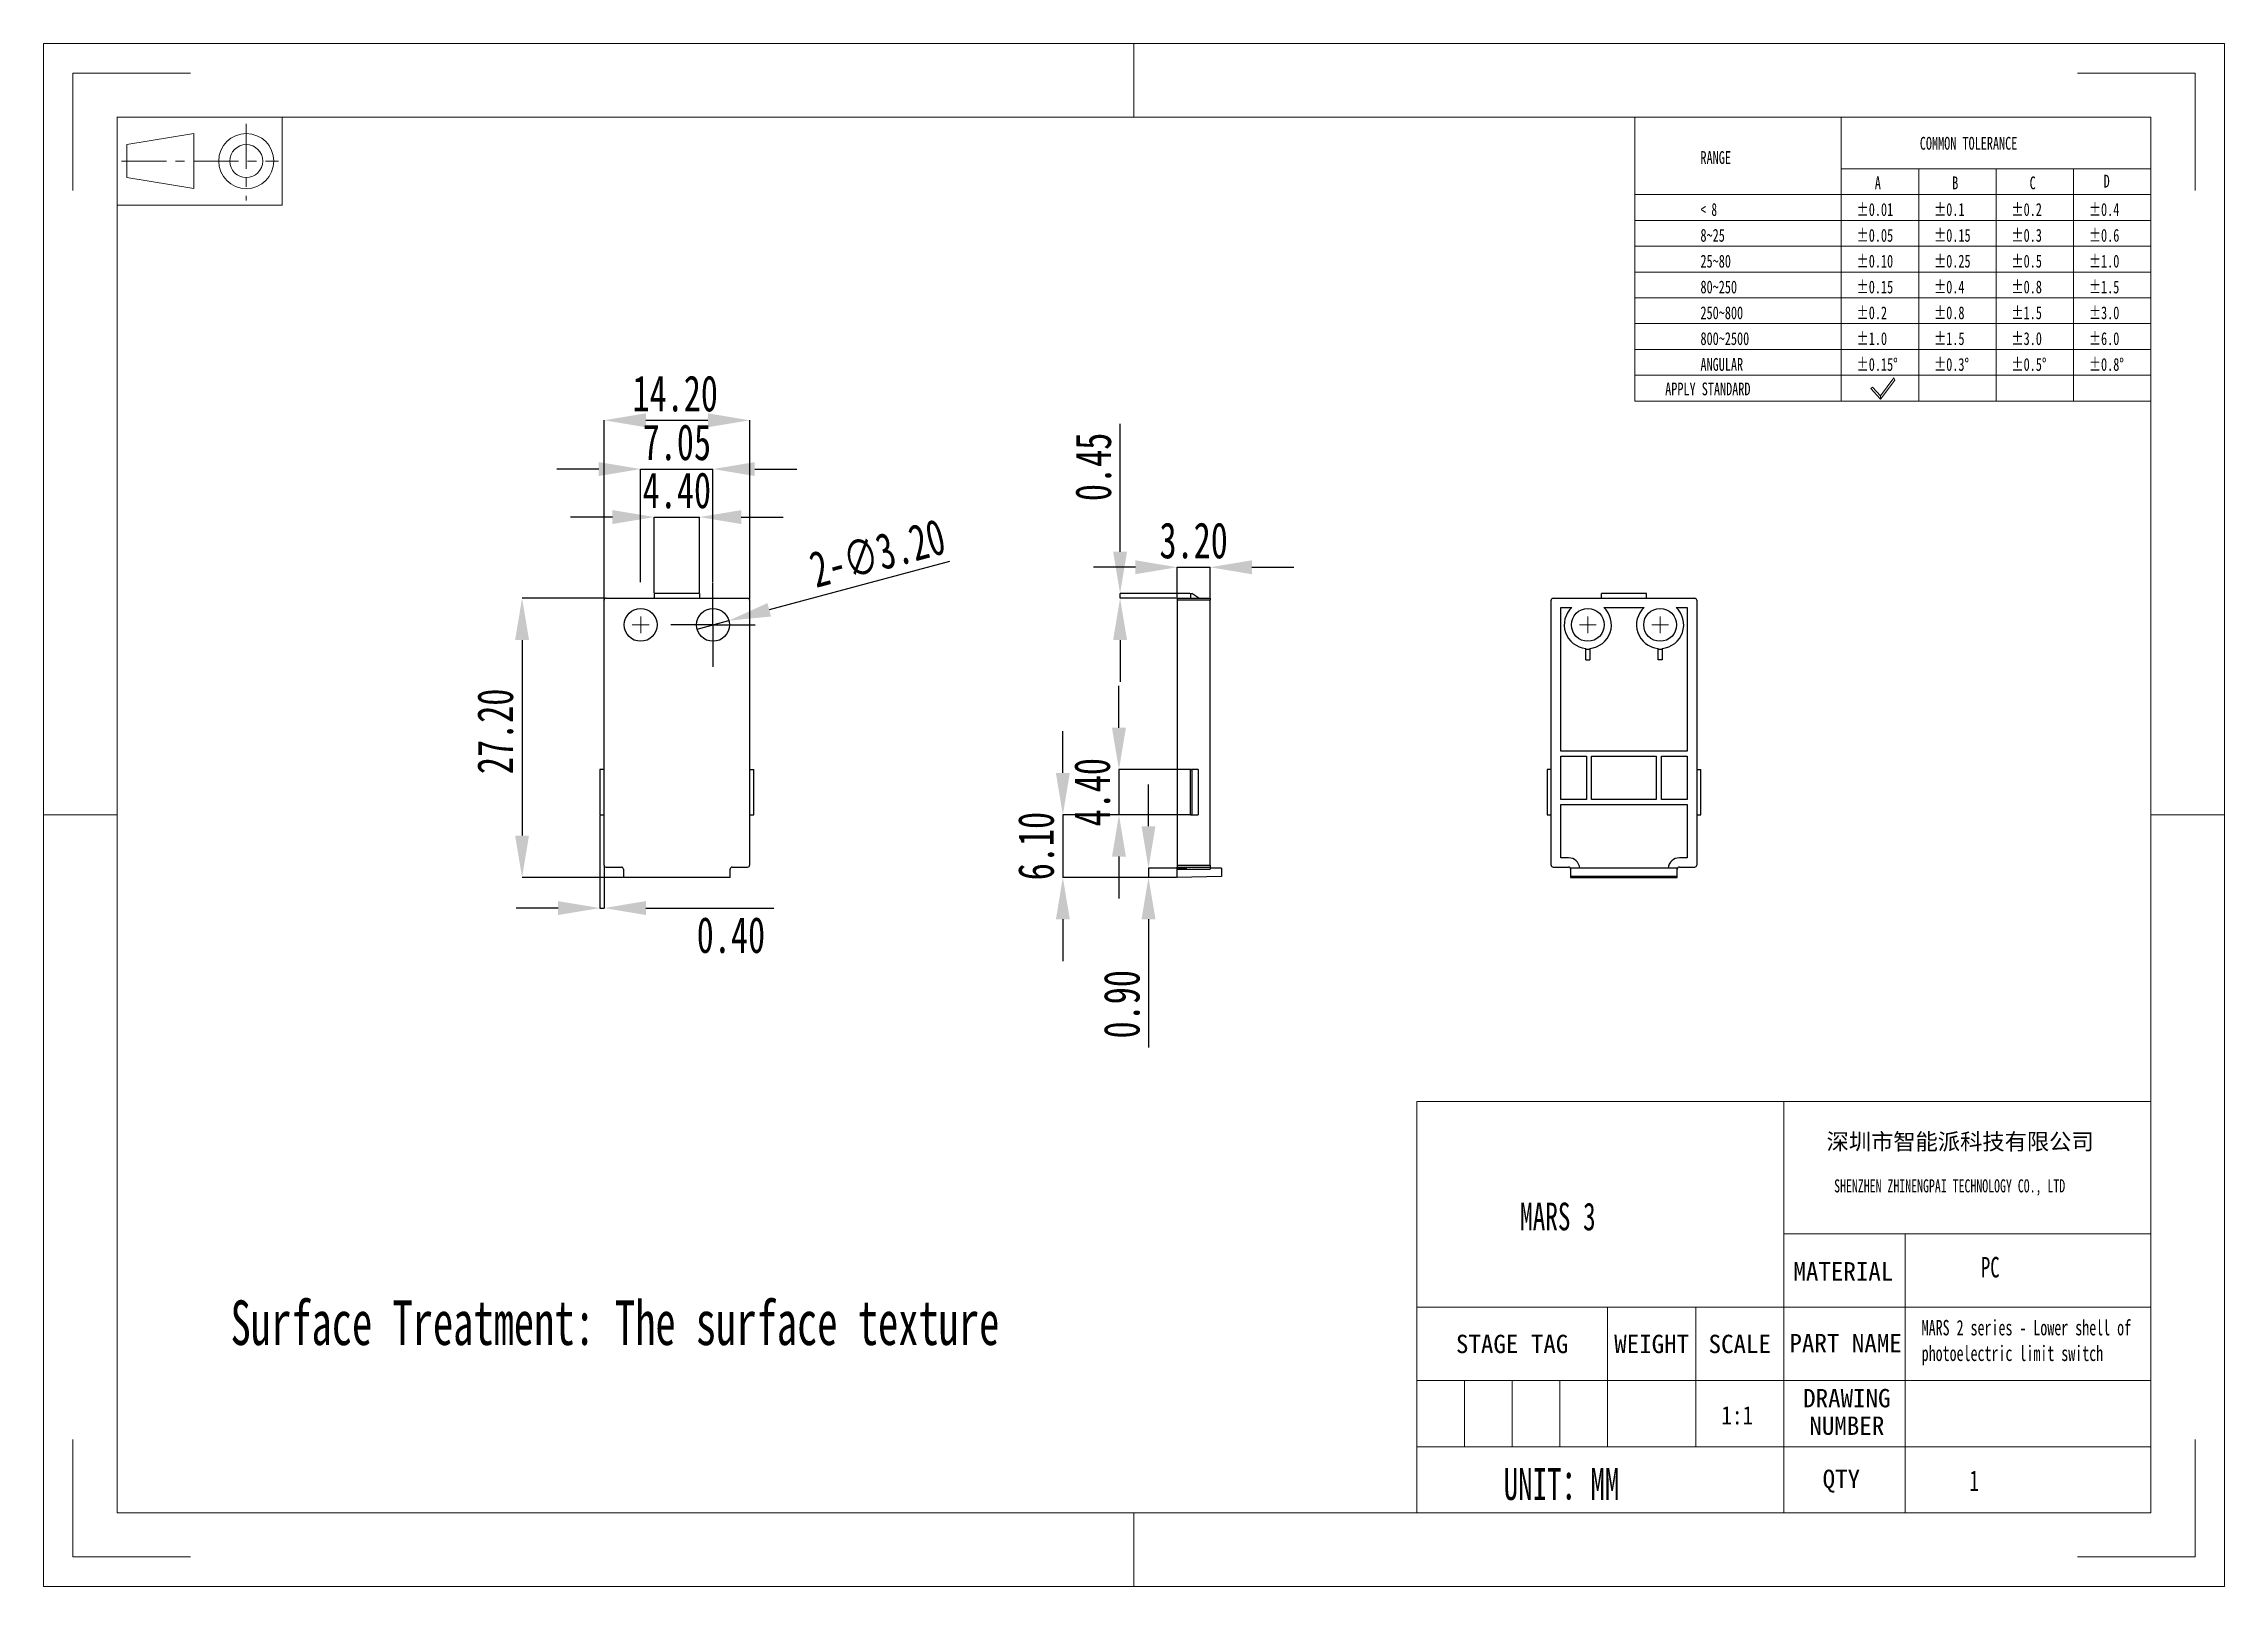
# Model space of a CAD drawing. Header units: millimetres. Extents: x 3734 to 3947, y -242 to -92.
import ezdxf

# ---------------------------------------------------------------- set-up
doc = ezdxf.new("R2010")
doc.units = ezdxf.units.MM
doc.header["$LTSCALE"] = 16.334999
doc.header["$PDSIZE"] = 0.1
doc.linetypes.add('CENTER', pattern=[0.6, 0.375, -0.075, 0.075, -0.075])
doc.linetypes.add('CENTERX2', pattern=[20.32, 12.7, -2.54, 2.54, -2.54])
doc.layers.get('0').update_dxf_attribs({"lineweight": 18})
for name, color, linetype, lineweight in [('DEFAULT_1', 7, 'CENTER', 18), ('图框', 7, 'Continuous', 18), ('尺寸线层', 3, 'Continuous', 18), ('标注层', 3, 'Continuous', 25)]:
    doc.layers.add(name, color=color, linetype=linetype, lineweight=lineweight)
doc.styles.add('SLDTEXTSTYLE4', font='', dxfattribs={"width": 0.7})
doc.styles.add('SLDTEXTSTYLE5', font='', dxfattribs={"width": 0.633333})
doc.styles.get("Standard").update_dxf_attribs({"font": '', "width": 0.667})
doc.styles.add('TEXTSTYLE_2', font='')
doc.styles.add('TEXTSTYLE_3', font='')
doc.styles.get('SLDTEXTSTYLE4').set_extended_font_data('宋体')
doc.styles.get('SLDTEXTSTYLE5').set_extended_font_data('宋体')
doc.styles.get('Standard').set_extended_font_data('仿宋')
doc.styles.get('TEXTSTYLE_2').set_extended_font_data('宋体')
doc.styles.get('TEXTSTYLE_3').set_extended_font_data('宋体')
doc.dimstyles.new('SLDDIMSTYLE0', dxfattribs={"dimtxt": 3.5, "dimasz": 4.08, "dimexe": 0, "dimexo": 0.0625, "dimgap": 0.875, "dimtad": 2, "dimrnd": 1e-09, "dimzin": 4, "dimdsep": 46, "dimtxsty": 'SLDTEXTSTYLE4', "dimsah": 1, "dimcen": 0.09, "dimadec": 0, "dimazin": 1, "dimtfac": 1, "dimtmove": 0, "dimatfit": 0, "dimfxl": 0, "dimfrac": 2, "dimtolj": 1, "dimtzin": 12, "dimarcsym": 0})
doc.dimstyles.new('SLDDIMSTYLE1', dxfattribs={"dimtxt": 3.5, "dimasz": 4.08, "dimexe": 0, "dimexo": 0.0625, "dimgap": 0.875, "dimtad": 2, "dimrnd": 1e-09, "dimzin": 12, "dimdsep": 46, "dimtxsty": 'SLDTEXTSTYLE4', "dimsah": 1, "dimcen": 0.09, "dimadec": 0, "dimazin": 3, "dimtfac": 1, "dimtmove": 0, "dimatfit": 0, "dimfxl": 0, "dimfrac": 2, "dimtolj": 1, "dimtzin": 12, "dimarcsym": 0})
doc.dimstyles.new('SLDDIMSTYLE2', dxfattribs={"dimtxt": 3.5, "dimasz": 4.08, "dimexe": 0, "dimexo": 0.0625, "dimgap": 0.875, "dimtad": 2, "dimrnd": 1e-09, "dimzin": 4, "dimdsep": 46, "dimtxsty": 'SLDTEXTSTYLE4', "dimsah": 1, "dimcen": 0.09, "dimadec": 0, "dimazin": 1, "dimtfac": 1, "dimtofl": 0, "dimtmove": 0, "dimatfit": 3, "dimfxl": 0, "dimfrac": 2, "dimtolj": 1, "dimtzin": 12, "dimarcsym": 0})
doc.dimstyles.new('SLDDIMSTYLE3', dxfattribs={"dimtxt": 3.5, "dimasz": 4.08, "dimexe": 0, "dimexo": 0.0625, "dimgap": 0.875, "dimtad": 2, "dimrnd": 1e-09, "dimzin": 0, "dimdsep": 46, "dimtxsty": 'SLDTEXTSTYLE4', "dimsah": 1, "dimcen": 0.09, "dimadec": 0, "dimazin": 0, "dimtfac": 1, "dimtmove": 0, "dimatfit": 0, "dimfxl": 0, "dimfrac": 2, "dimtolj": 1, "dimtzin": 12, "dimarcsym": 0})
doc.dimstyles.new('SLDDIMSTYLE4', dxfattribs={"dimtxt": 3.5, "dimasz": 4.08, "dimexe": 0, "dimexo": 0.0625, "dimgap": 0.875, "dimtad": 2, "dimrnd": 1e-09, "dimzin": 4, "dimdsep": 46, "dimtxsty": 'SLDTEXTSTYLE4', "dimblk1": 'NONE', "dimsah": 1, "dimcen": 0, "dimadec": 0, "dimazin": 1, "dimtfac": 1, "dimtmove": 0, "dimatfit": 3, "dimldrblk": 'NONE', "dimfxl": 0, "dimfrac": 2, "dimtolj": 1, "dimtzin": 12, "dimarcsym": 0})
doc.dimstyles.new('SLDDIMSTYLE5', dxfattribs={"dimtxt": 3.5, "dimasz": 4.08, "dimexe": 0, "dimexo": 0.0625, "dimgap": 0.875, "dimtad": 2, "dimrnd": 1e-09, "dimdsep": 46, "dimtxsty": 'SLDTEXTSTYLE4', "dimsah": 1, "dimcen": 0.09, "dimadec": 0, "dimazin": 2, "dimtfac": 1, "dimtmove": 0, "dimatfit": 0, "dimfxl": 0, "dimfrac": 2, "dimtolj": 1, "dimtzin": 12, "dimarcsym": 0})

# ---------------------------------------------------------------- blocks, each defined once
blk = doc.blocks.new('96_1')
at = {"color": 7, "linetype": 'Continuous'}
for p, q in [((-11.25, 6), (-11.25, -6)), ((11.25, -6), (11.25, 6)), ((-9.93, 2.25), (-0.82, 3.75)), ((-0.82, 0), (-0.82, 3.75)), ((-9.93, 0), (-9.93, 2.25)), ((-9.93, 0), (-9.93, -2.25)), ((-0.82, 0), (-0.82, -3.75)), ((-9.93, -2.25), (-0.82, -3.75)), ((-11.25, -6), (11.25, -6))]:
    blk.add_line(p, q, dxfattribs=at)
for radius in [3.75, 2.25]:
    blk.add_circle((6.34, 0), radius, dxfattribs=at)
at = {"layer": 'DEFAULT_1', "color": 1, "linetype": 'CENTER'}
for p, q in [((6.34, 5.05), (6.34, -5.36)), ((-10.64, 0), (10.74, 0))]:
    blk.add_line(p, q, dxfattribs=at)
blk = doc.blocks.new('*D63')
at = {"layer": 'Defpoints', "color": 0}
for p in [(3798.14, -138.14), (3793.74, -145.6), (3798.14, -145.6)]:
    blk.add_point(p, dxfattribs=at)
at = {"layer": '标注层', "color": 0, "lineweight": -2}
for p, q in [((3789.66, -138.14), (3785.58, -138.14)), ((3793.74, -145.53), (3793.74, -138.14)), ((3793.74, -138.14), (3798.14, -138.14)), ((3798.14, -145.53), (3798.14, -138.14)), ((3802.22, -138.14), (3806.3, -138.14))]:
    blk.add_line(p, q, dxfattribs=at)
at = {"layer": '标注层', "color": 0}
for points in [[(3789.66, -137.46), (3789.66, -138.82), (3793.74, -138.14)], [(3802.22, -137.46), (3802.22, -138.82), (3798.14, -138.14)]]:
    blk.add_solid(points, dxfattribs=at)
at = {"layer": '标注层', "color": 0, "insert": (3795.94, -133.77), "char_height": 3.5, "attachment_point": 2, "style": 'SLDTEXTSTYLE4'}
blk.add_mtext('\\A1;4.40', dxfattribs=at)
blk = doc.blocks.new('*D64')
at = {"layer": 'Defpoints', "color": 0}
for p in [(3799.46, -133.46), (3792.41, -144.55), (3799.46, -144.55)]:
    blk.add_point(p, dxfattribs=at)
at = {"layer": '标注层', "color": 0, "lineweight": -2}
for p, q in [((3788.33, -133.46), (3784.25, -133.46)), ((3792.41, -144.48), (3792.41, -133.46)), ((3792.41, -133.46), (3799.46, -133.46)), ((3799.46, -144.48), (3799.46, -133.46)), ((3803.54, -133.46), (3807.62, -133.46))]:
    blk.add_line(p, q, dxfattribs=at)
at = {"layer": '标注层', "color": 0}
for points in [[(3788.33, -132.78), (3788.33, -134.14), (3792.41, -133.46)], [(3803.54, -132.78), (3803.54, -134.14), (3799.46, -133.46)]]:
    blk.add_solid(points, dxfattribs=at)
at = {"layer": '标注层', "color": 0, "insert": (3795.94, -129.09), "char_height": 3.5, "attachment_point": 2, "style": 'SLDTEXTSTYLE4'}
blk.add_mtext('\\A1;7.05', dxfattribs=at)
blk = doc.blocks.new('*D65')
at = {"layer": 'Defpoints', "color": 0}
for p in [(3803.04, -128.71), (3788.84, -146.25), (3803.04, -146.25)]:
    blk.add_point(p, dxfattribs=at)
at = {"layer": '标注层', "color": 0, "lineweight": -2}
for p, q in [((3788.84, -146.18), (3788.84, -128.71)), ((3792.92, -128.71), (3798.96, -128.71)), ((3803.04, -146.18), (3803.04, -128.71))]:
    blk.add_line(p, q, dxfattribs=at)
at = {"layer": '标注层', "color": 0}
for points in [[(3792.92, -128.03), (3792.92, -129.39), (3788.84, -128.71)], [(3798.96, -128.03), (3798.96, -129.39), (3803.04, -128.71)]]:
    blk.add_solid(points, dxfattribs=at)
at = {"layer": '标注层', "color": 0, "insert": (3795.78, -124.34), "char_height": 3.5, "attachment_point": 2, "style": 'SLDTEXTSTYLE4'}
blk.add_mtext('\\A1;14.20', dxfattribs=at)
blk = doc.blocks.new('*D66')
at = {"layer": 'Defpoints', "color": 0}
for p in [(3789.04, -146.05), (3780.85, -173.25), (3790.74, -173.25)]:
    blk.add_point(p, dxfattribs=at)
at = {"layer": '标注层', "color": 0, "lineweight": -2}
for p, q in [((3788.97, -146.05), (3780.85, -146.05)), ((3780.85, -150.13), (3780.85, -169.17)), ((3790.67, -173.25), (3780.85, -173.25))]:
    blk.add_line(p, q, dxfattribs=at)
at = {"layer": '标注层', "color": 0}
for points in [[(3780.17, -150.13), (3781.53, -150.13), (3780.85, -146.05)], [(3780.17, -169.17), (3781.53, -169.17), (3780.85, -173.25)]]:
    blk.add_solid(points, dxfattribs=at)
at = {"layer": '标注层', "color": 0, "insert": (3776.47, -159.02), "char_height": 3.5, "attachment_point": 2, "rotation": 90, "style": 'SLDTEXTSTYLE4'}
blk.add_mtext('\\A1;27.20', dxfattribs=at)
blk = doc.blocks.new('*D67')
at = {"layer": 'Defpoints', "color": 0}
for p in [(3788.44, -167.15), (3788.84, -172.05), (3788.84, -176.24)]:
    blk.add_point(p, dxfattribs=at)
at = {"layer": '标注层', "color": 0, "lineweight": -2}
for p, q in [((3788.44, -167.21), (3788.44, -176.24)), ((3788.84, -172.11), (3788.84, -176.24)), ((3784.36, -176.24), (3780.28, -176.24)), ((3788.44, -176.24), (3788.84, -176.24)), ((3792.92, -176.24), (3805.41, -176.24))]:
    blk.add_line(p, q, dxfattribs=at)
at = {"layer": '标注层', "color": 0}
for points in [[(3784.36, -175.56), (3784.36, -176.92), (3788.44, -176.24)], [(3792.92, -175.56), (3792.92, -176.92), (3788.84, -176.24)]]:
    blk.add_solid(points, dxfattribs=at)
at = {"layer": '标注层', "color": 0, "insert": (3801.21, -177.11), "char_height": 3.5, "attachment_point": 2, "style": 'SLDTEXTSTYLE4'}
blk.add_mtext('\\A1;0.40', dxfattribs=at)
blk = doc.blocks.new('*D68')
at = {"layer": 'Defpoints', "color": 0}
for p in [(3801.01, -148.23), (3797.92, -149.06)]:
    blk.add_point(p, dxfattribs=at)
at = {"layer": '标注层', "color": 0, "lineweight": -2}
for p, q in [((3822.53, -142.46), (3804.95, -147.18)), ((3797.92, -149.06), (3801.01, -148.23))]:
    blk.add_line(p, q, dxfattribs=at)
at = {"layer": '标注层', "color": 0}
blk.add_solid([(3804.77, -146.52), (3805.12, -147.83), (3801.01, -148.23)], dxfattribs=at)
at = {"layer": '标注层', "color": 0, "insert": (3808.6, -141.67), "char_height": 3.5, "attachment_point": 1, "rotation": 15, "style": 'SLDTEXTSTYLE4'}
blk.add_mtext('\\A1;2-∅3.20', dxfattribs=at)
blk = doc.blocks.new('_NONE')
blk = doc.blocks.new('SW_CENTERMARKSYMBOL_0')
at = {"layer": '标注层', "color": 0}
for p, q in [((0, 2.5), (0, 4.1)), ((0, 0), (0, 2.5)), ((-2.5, 0), (-4.1, 0)), ((0, 0), (-2.5, 0)), ((0, 0), (0, -2.5)), ((0, 0), (2.5, 0)), ((2.5, 0), (4.1, 0)), ((0, -2.5), (0, -4.1))]:
    blk.add_line(p, q, dxfattribs=at)
blk = doc.blocks.new('SW_CENTERMARKSYMBOL_1')
at = {"layer": '图框', "color": 0}
for p, q in [((-0.5, 0), (-0.82, 0)), ((0, 0), (-0.5, 0)), ((0, 0.5), (0, 0.82)), ((0, 0), (0, 0.5)), ((0, 0), (0, -0.5)), ((0, 0), (0.5, 0)), ((0.5, 0), (0.82, 0)), ((0, -0.5), (0, -0.82))]:
    blk.add_line(p, q, dxfattribs=at)
blk = doc.blocks.new('*D69')
at = {"layer": 'Defpoints', "color": 0}
for p in [(3839.15, -145.6), (3844.72, -146.05), (3846.02, -145.6)]:
    blk.add_point(p, dxfattribs=at)
at = {"layer": '标注层', "color": 0, "lineweight": -2}
for p, q in [((3839.15, -141.52), (3839.15, -129.06)), ((3845.96, -145.6), (3839.15, -145.6)), ((3839.15, -146.05), (3839.15, -145.6)), ((3844.66, -146.05), (3839.15, -146.05)), ((3839.15, -150.13), (3839.15, -154.21))]:
    blk.add_line(p, q, dxfattribs=at)
at = {"layer": '标注层', "color": 0}
for points in [[(3838.47, -141.52), (3839.83, -141.52), (3839.15, -145.6)], [(3838.47, -150.13), (3839.83, -150.13), (3839.15, -146.05)]]:
    blk.add_solid(points, dxfattribs=at)
at = {"layer": '标注层', "color": 0, "insert": (3834.77, -133.25), "char_height": 3.5, "attachment_point": 2, "rotation": 90, "style": 'SLDTEXTSTYLE4'}
blk.add_mtext('\\A1;0.45', dxfattribs=at)
blk = doc.blocks.new('*D70')
at = {"layer": 'Defpoints', "color": 0}
for p in [(3841.92, -172.35), (3844.72, -173.25), (3845.72, -172.35)]:
    blk.add_point(p, dxfattribs=at)
at = {"layer": '标注层', "color": 0, "lineweight": -2}
for p, q in [((3841.92, -168.27), (3841.92, -164.19)), ((3845.66, -172.35), (3841.92, -172.35)), ((3841.92, -172.35), (3841.92, -173.25)), ((3844.66, -173.25), (3841.92, -173.25)), ((3841.92, -177.33), (3841.92, -189.82))]:
    blk.add_line(p, q, dxfattribs=at)
at = {"layer": '标注层', "color": 0}
for points in [[(3841.24, -168.27), (3842.6, -168.27), (3841.92, -172.35)], [(3841.24, -177.33), (3842.6, -177.33), (3841.92, -173.25)]]:
    blk.add_solid(points, dxfattribs=at)
at = {"layer": '标注层', "color": 0, "insert": (3837.55, -185.61), "char_height": 3.5, "attachment_point": 2, "rotation": 90, "style": 'SLDTEXTSTYLE4'}
blk.add_mtext('\\A1;0.90', dxfattribs=at)
blk = doc.blocks.new('*D71')
at = {"layer": 'Defpoints', "color": 0}
for p in [(3846.15, -167.15), (3833.57, -173.25), (3844.72, -173.25)]:
    blk.add_point(p, dxfattribs=at)
at = {"layer": '标注层', "color": 0, "lineweight": -2}
for p, q in [((3833.57, -163.07), (3833.57, -158.99)), ((3846.08, -167.15), (3833.57, -167.15)), ((3833.57, -167.15), (3833.57, -173.25)), ((3844.66, -173.25), (3833.57, -173.25)), ((3833.57, -177.33), (3833.57, -181.41))]:
    blk.add_line(p, q, dxfattribs=at)
at = {"layer": '标注层', "color": 0}
for points in [[(3832.89, -163.07), (3834.25, -163.07), (3833.57, -167.15)], [(3832.89, -177.33), (3834.25, -177.33), (3833.57, -173.25)]]:
    blk.add_solid(points, dxfattribs=at)
at = {"layer": '标注层', "color": 0, "insert": (3829.19, -170.2), "char_height": 3.5, "attachment_point": 2, "rotation": 90, "style": 'SLDTEXTSTYLE4'}
blk.add_mtext('\\A1;6.10', dxfattribs=at)
blk = doc.blocks.new('*D72')
at = {"layer": 'Defpoints', "color": 0}
for p in [(3846.15, -162.75), (3839.04, -167.15), (3846.15, -167.15)]:
    blk.add_point(p, dxfattribs=at)
at = {"layer": '标注层', "color": 0, "lineweight": -2}
for p, q in [((3839.04, -158.67), (3839.04, -154.59)), ((3846.08, -162.75), (3839.04, -162.75)), ((3839.04, -162.75), (3839.04, -167.15)), ((3846.08, -167.15), (3839.04, -167.15)), ((3839.04, -171.23), (3839.04, -175.31))]:
    blk.add_line(p, q, dxfattribs=at)
at = {"layer": '标注层', "color": 0}
for points in [[(3838.36, -158.67), (3839.72, -158.67), (3839.04, -162.75)], [(3838.36, -171.23), (3839.72, -171.23), (3839.04, -167.15)]]:
    blk.add_solid(points, dxfattribs=at)
at = {"layer": '标注层', "color": 0, "insert": (3834.66, -164.95), "char_height": 3.5, "attachment_point": 2, "rotation": 90, "style": 'SLDTEXTSTYLE4'}
blk.add_mtext('\\A1;4.40', dxfattribs=at)
blk = doc.blocks.new('*D73')
at = {"layer": 'Defpoints', "color": 0}
for p in [(3847.92, -143.03), (3844.72, -146.05), (3847.92, -146.05)]:
    blk.add_point(p, dxfattribs=at)
at = {"layer": '标注层', "color": 0, "lineweight": -2}
for p, q in [((3840.64, -143.03), (3836.56, -143.03)), ((3844.72, -145.98), (3844.72, -143.03)), ((3844.72, -143.03), (3847.92, -143.03)), ((3847.92, -145.98), (3847.92, -143.03)), ((3852, -143.03), (3856.08, -143.03))]:
    blk.add_line(p, q, dxfattribs=at)
at = {"layer": '标注层', "color": 0}
for points in [[(3840.64, -142.35), (3840.64, -143.71), (3844.72, -143.03)], [(3852, -142.35), (3852, -143.71), (3847.92, -143.03)]]:
    blk.add_solid(points, dxfattribs=at)
at = {"layer": '标注层', "color": 0, "insert": (3846.32, -138.66), "char_height": 3.5, "attachment_point": 2, "style": 'SLDTEXTSTYLE4'}
blk.add_mtext('\\A1;3.20', dxfattribs=at)
blk = doc.blocks.new('SW_CENTERMARKSYMBOL_2')
at = {"layer": '图框', "color": 0}
for p, q in [((-0.5, 0), (-0.82, 0)), ((0, 0), (-0.5, 0)), ((0, 0.5), (0, 0.82)), ((0, 0), (0, 0.5)), ((0, 0), (0, -0.5)), ((0, 0), (0.5, 0)), ((0.5, 0), (0.82, 0)), ((0, -0.5), (0, -0.82))]:
    blk.add_line(p, q, dxfattribs=at)
blk = doc.blocks.new('SW_CENTERMARKSYMBOL_3')
at = {"layer": '图框', "color": 0}
for p, q in [((-0.5, 0), (-0.82, 0)), ((0, 0), (-0.5, 0)), ((0, 0.5), (0, 0.82)), ((0, 0), (0, 0.5)), ((0, 0), (0, -0.5)), ((0, 0), (0.5, 0)), ((0.5, 0), (0.82, 0)), ((0, -0.5), (0, -0.82))]:
    blk.add_line(p, q, dxfattribs=at)

msp = doc.modelspace()

# ---------------------------------------------------------------- linework, layer by layer
at = {"color": 7, "linetype": 'Continuous'}
for p, q in [((3734.205, -242.333), (3734.205, -92.008)), ((3734.205, -92.008), (3946.808, -92.008)), ((3840.506, -99.166), (3840.506, -92.008)), ((3946.808, -242.333), (3946.808, -92.008)), ((3737.069, -106.324), (3737.069, -94.871)), ((3737.069, -94.871), (3748.522, -94.871)), ((3932.491, -94.871), (3943.944, -94.871)), ((3943.944, -106.324), (3943.944, -94.871)), ((3741.364, -235.174), (3741.364, -99.166)), ((3741.364, -99.166), (3939.649, -99.166)), ((3939.649, -235.174), (3939.649, -99.166)), ((3734.205, -167.17), (3741.364, -167.17)), ((3939.649, -167.17), (3946.808, -167.17)), ((3737.069, -239.469), (3737.069, -228.016)), ((3943.944, -239.469), (3943.944, -228.016)), ((3741.364, -235.174), (3939.649, -235.174)), ((3840.506, -242.333), (3840.506, -235.174)), ((3737.069, -239.469), (3748.522, -239.469)), ((3932.491, -239.469), (3943.944, -239.469)), ((3734.205, -242.333), (3946.808, -242.333))]:
    msp.add_line(p, q, dxfattribs=at)
for p, q in [((3889.331, -99.166), (3889.331, -126.841)), ((3909.458, -99.166), (3909.458, -126.841)), ((3909.458, -104.198), (3939.649, -104.198)), ((3917.006, -104.198), (3917.006, -126.841)), ((3924.554, -104.198), (3924.554, -126.841)), ((3932.102, -104.198), (3932.102, -126.841)), ((3889.331, -106.714), (3939.649, -106.714)), ((3889.331, -109.23), (3939.649, -109.23)), ((3889.331, -111.746), (3939.649, -111.746)), ((3889.331, -114.262), (3939.649, -114.262)), ((3889.331, -116.777), (3939.649, -116.777)), ((3889.331, -119.293), (3939.649, -119.293)), ((3889.331, -121.809), (3939.649, -121.809)), ((3889.331, -124.325), (3939.649, -124.325)), ((3914.571, -124.585), (3913.275, -126.341)), ((3913.291, -126.659), (3914.672, -124.786)), ((3914.672, -124.786), (3914.571, -124.585)), ((3889.331, -126.841), (3939.649, -126.841)), ((3912.498, -125.478), (3912.348, -125.613)), ((3912.348, -125.613), (3913.291, -126.659)), ((3913.275, -126.341), (3912.498, -125.478)), ((3913.291, -126.659), (3913.275, -126.341)), ((3913.275, -126.341), (3913.291, -126.659))]:
    msp.add_line(p, q)
at = {"color": 7, "linetype": 'Continuous', "lineweight": 25}
for p, q in [((3788.837, -172.046), (3788.837, -146.246)), ((3789.037, -146.046), (3802.837, -146.046)), ((3793.737, -145.596), (3793.737, -146.046)), ((3798.137, -145.596), (3793.737, -145.596)), ((3798.137, -145.596), (3798.137, -146.046)), ((3803.037, -146.246), (3803.037, -172.046)), ((3844.721, -146.046), (3847.921, -146.046)), ((3844.721, -146.046), (3844.721, -146.246)), ((3847.921, -146.246), (3844.721, -146.246)), ((3844.721, -146.246), (3844.721, -172.046)), ((3846.021, -145.596), (3846.021, -146.046)), ((3846.021, -145.596), (3846.146, -145.596)), ((3846.821, -146.046), (3846.146, -145.596)), ((3847.921, -146.046), (3847.921, -146.246)), ((3847.921, -172.046), (3847.921, -146.246)), ((3881.173, -172.046), (3881.173, -146.246)), ((3881.373, -146.046), (3895.172, -146.046)), ((3890.472, -145.596), (3886.072, -145.596)), ((3886.072, -146.046), (3886.072, -145.596)), ((3890.472, -146.046), (3890.472, -145.596)), ((3895.372, -146.246), (3895.372, -172.046)), ((3882.123, -160.946), (3882.123, -146.946)), ((3882.123, -146.946), (3883.198, -146.946)), ((3886.297, -146.946), (3890.248, -146.946)), ((3893.347, -146.946), (3894.422, -146.946)), ((3894.422, -146.946), (3894.422, -160.946)), ((3884.547, -151.046), (3884.547, -150.937)), ((3884.947, -150.937), (3884.947, -151.046)), ((3891.597, -151.046), (3891.597, -150.937)), ((3891.997, -150.937), (3891.997, -151.046)), ((3884.947, -151.046), (3884.547, -151.046)), ((3884.547, -152.046), (3884.547, -151.046)), ((3884.547, -152.046), (3884.947, -152.046)), ((3884.947, -151.046), (3884.947, -152.046)), ((3891.997, -151.046), (3891.597, -151.046)), ((3891.597, -152.046), (3891.597, -151.046)), ((3891.997, -152.046), (3891.597, -152.046)), ((3891.997, -151.046), (3891.997, -152.046)), ((3894.422, -160.946), (3882.123, -160.946)), ((3882.123, -165.646), (3882.123, -161.446)), ((3882.123, -161.446), (3884.622, -161.446)), ((3884.622, -161.446), (3884.622, -165.646)), ((3885.122, -161.446), (3891.422, -161.446)), ((3885.122, -165.646), (3885.122, -161.446)), ((3891.422, -161.446), (3891.422, -165.646)), ((3891.922, -161.446), (3894.422, -161.446)), ((3891.922, -165.646), (3891.922, -161.446)), ((3894.422, -161.446), (3894.422, -165.646)), ((3788.837, -162.746), (3788.437, -162.746)), ((3788.437, -162.746), (3788.437, -167.146)), ((3803.037, -162.746), (3803.437, -162.746)), ((3803.437, -167.146), (3803.437, -162.746)), ((3846.021, -162.746), (3846.146, -162.746)), ((3846.021, -167.146), (3846.021, -162.746)), ((3846.146, -162.746), (3846.146, -167.146)), ((3846.746, -162.746), (3846.146, -162.746)), ((3846.746, -162.746), (3846.746, -167.146)), ((3880.773, -162.746), (3880.773, -167.146)), ((3881.173, -162.746), (3880.773, -162.746)), ((3895.372, -162.746), (3895.772, -162.746)), ((3895.772, -167.146), (3895.772, -162.746)), ((3884.622, -165.646), (3882.123, -165.646)), ((3891.422, -165.646), (3885.122, -165.646)), ((3894.422, -165.646), (3891.922, -165.646)), ((3788.437, -167.146), (3788.837, -167.146)), ((3803.037, -167.146), (3803.437, -167.146)), ((3846.021, -167.146), (3846.146, -167.146)), ((3846.146, -167.146), (3846.746, -167.146)), ((3880.773, -167.146), (3881.173, -167.146)), ((3882.123, -166.146), (3894.422, -166.146)), ((3882.123, -171.346), (3882.123, -166.146)), ((3894.422, -166.146), (3894.422, -171.346)), ((3895.372, -167.146), (3895.772, -167.146)), ((3844.721, -172.046), (3844.721, -172.246)), ((3844.721, -172.046), (3847.921, -172.046)), ((3847.921, -172.046), (3847.921, -172.246)), ((3882.872, -171.346), (3882.123, -171.346)), ((3894.422, -171.346), (3893.672, -171.346)), ((3789.037, -172.246), (3790.537, -172.246)), ((3790.737, -172.446), (3790.737, -173.246)), ((3801.137, -173.246), (3790.737, -173.246)), ((3801.137, -173.246), (3801.137, -172.446)), ((3801.337, -172.246), (3802.837, -172.246)), ((3844.721, -172.246), (3847.921, -172.246)), ((3844.721, -172.446), (3844.721, -172.246)), ((3844.721, -172.446), (3847.921, -172.446)), ((3844.721, -173.246), (3844.721, -172.446)), ((3849.021, -173.171), (3844.721, -173.246)), ((3847.921, -172.246), (3847.921, -172.446)), ((3849.021, -172.346), (3847.921, -172.346)), ((3849.021, -172.346), (3849.021, -173.171)), ((3881.373, -172.246), (3882.872, -172.246)), ((3883.072, -172.346), (3883.072, -173.171)), ((3893.472, -172.346), (3883.072, -172.346)), ((3893.472, -173.171), (3883.072, -173.171)), ((3883.072, -173.171), (3883.072, -173.246)), ((3883.072, -173.246), (3893.472, -173.246)), ((3893.472, -173.171), (3893.472, -172.346)), ((3893.472, -173.246), (3893.472, -173.171)), ((3893.672, -172.246), (3895.172, -172.246))]:
    msp.add_line(p, q, dxfattribs=at)
at = {"color": 2, "linetype": 'Continuous'}
for p, q in [((3868.066, -215.131), (3868.066, -195.088)), ((3868.066, -215.131), (3868.066, -195.088)), ((3868.066, -195.088), (3903.858, -195.088)), ((3903.858, -222.289), (3903.858, -195.088)), ((3903.858, -207.973), (3903.858, -195.088)), ((3903.858, -195.088), (3939.649, -195.088)), ((3903.858, -215.131), (3903.858, -195.088)), ((3939.649, -207.973), (3939.649, -195.088)), ((3903.858, -207.973), (3939.649, -207.973)), ((3915.686, -207.973), (3915.686, -235.174)), ((3939.649, -222.289), (3939.649, -207.973)), ((3868.066, -235.174), (3868.066, -215.131)), ((3868.066, -215.131), (3903.858, -215.131)), ((3868.066, -222.289), (3868.066, -215.131)), ((3868.066, -215.131), (3886.678, -215.131)), ((3886.678, -222.289), (3886.678, -215.131)), ((3886.678, -222.289), (3886.678, -215.131)), ((3886.678, -215.131), (3903.858, -215.131)), ((3895.268, -222.289), (3895.268, -215.131)), ((3903.858, -215.131), (3939.649, -215.131)), ((3903.858, -222.289), (3903.858, -215.131)), ((3868.066, -228.732), (3868.066, -222.289)), ((3868.066, -222.289), (3886.678, -222.289)), ((3868.066, -222.289), (3886.678, -222.289)), ((3868.066, -222.289), (3886.678, -222.289)), ((3868.066, -222.289), (3868.066, -228.732)), ((3872.719, -222.289), (3872.719, -228.732)), ((3877.372, -222.289), (3877.372, -228.732)), ((3882.025, -222.289), (3882.025, -228.732)), ((3886.678, -228.732), (3886.678, -222.289)), ((3886.678, -228.732), (3886.678, -222.289)), ((3886.678, -222.289), (3903.858, -222.289)), ((3886.678, -222.289), (3903.858, -222.289)), ((3886.678, -222.289), (3886.678, -228.732)), ((3895.268, -228.732), (3895.268, -222.289)), ((3903.858, -235.174), (3903.858, -222.289)), ((3903.858, -222.289), (3939.649, -222.289)), ((3903.858, -222.289), (3939.649, -222.289)), ((3903.858, -228.732), (3903.858, -222.289)), ((3939.649, -235.174), (3939.649, -222.289)), ((3868.066, -235.174), (3868.066, -228.732)), ((3868.066, -228.732), (3903.858, -228.732)), ((3868.066, -228.732), (3886.678, -228.732)), ((3868.066, -228.732), (3886.678, -228.732)), ((3886.678, -228.732), (3903.858, -228.732)), ((3903.858, -235.174), (3903.858, -228.732)), ((3903.858, -228.732), (3939.649, -228.732)), ((3810.799, -235.174), (3827.979, -235.174)), ((3827.979, -235.174), (3839.433, -235.174)), ((3839.433, -235.174), (3856.613, -235.174)), ((3856.613, -235.174), (3868.066, -235.174)), ((3868.066, -235.174), (3903.858, -235.174)), ((3903.858, -235.174), (3939.649, -235.174))]:
    msp.add_line(p, q, dxfattribs=at)
at = {"color": 7, "linetype": 'Continuous', "lineweight": 25}
for centre in [(3792.412, -148.645), (3799.462, -148.645), (3884.747, -148.645), (3891.797, -148.645)]:
    msp.add_circle(centre, 1.6, dxfattribs=at)
for centre, radius, start, end in [((3789.037, -146.246), 0.2, 90, 180), ((3802.837, -146.246), 0.2, 0, 90), ((3881.373, -146.246), 0.2, 90, 180), ((3895.172, -146.246), 0.2, 0, 90), ((3884.747, -148.645), 2.3, 132.34824, 265.01146), ((3884.747, -148.645), 2.3, 274.98854, 47.65176), ((3891.797, -148.645), 2.3, 132.34824, 265.01146), ((3891.797, -148.645), 2.3, 274.98854, 47.65176), ((3789.037, -172.046), 0.2, 180, 270), ((3802.837, -172.046), 0.2, 270, 0), ((3881.373, -172.046), 0.2, 180, 270), ((3882.872, -172.446), 1.1, 5.21591, 90), ((3893.672, -172.446), 1.1, 90, 174.78409), ((3895.172, -172.046), 0.2, 270, 0), ((3790.537, -172.446), 0.2, 0, 90), ((3801.337, -172.446), 0.2, 90, 180), ((3882.872, -172.446), 0.2, 0, 90), ((3893.672, -172.446), 0.2, 90, 180)]:
    msp.add_arc(centre, radius, start, end, dxfattribs=at)

# ---------------------------------------------------------------- block references
at = {"color": 2, "linetype": 'Continuous', "xscale": 0.7158330104923638, "yscale": 0.7158330104923638, "zscale": 0.7158330104923638}
msp.add_blockref('96_1', (3749.424, -103.45), dxfattribs=at)
at = {"layer": '标注层'}
for name, p in [('SW_CENTERMARKSYMBOL_0', (3799.462, -148.645)), ('SW_CENTERMARKSYMBOL_1', (3792.412, -148.645)), ('SW_CENTERMARKSYMBOL_2', (3884.747, -148.645)), ('SW_CENTERMARKSYMBOL_3', (3891.797, -148.645))]:
    msp.add_blockref(name, p, dxfattribs=at)

# ---------------------------------------------------------------- texts
at = {"attachment_point": 1}
for s, insert, char_height, width, style in [('COMMON TOLERANCE', (3917.115, -101.093), 1.24777, 41.07875, 'SLDTEXTSTYLE4'), ('RANGE', (3895.731, -102.483), 1.2478, 12.25524, 'SLDTEXTSTYLE4'), ('A', (3912.726, -104.951), 1.248, 1.80278, 'SLDTEXTSTYLE4'), ('B', (3920.274, -104.951), 1.248, 1.77396, 'SLDTEXTSTYLE4'), ('C', (3927.822, -104.951), 1.248, 1.79492, 'SLDTEXTSTYLE4'), ('D', (3935.035, -104.782), 1.248, 1.77396, 'SLDTEXTSTYLE4'), ('< 8', (3895.731, -107.546), 1.2478, 5.98855, 'SLDTEXTSTYLE5'), ('%%P0.01', (3910.951, -107.546), 1.2478, 8.73615, 'SLDTEXTSTYLE4'), ('%%P0.1', (3918.499, -107.546), 1.2478, 6.5508, 'SLDTEXTSTYLE4'), ('%%P0.2', (3926.047, -107.546), 1.2478, 7.45219, 'SLDTEXTSTYLE4'), ('%%P0.4', (3933.594, -107.546), 1.2478, 7.42337, 'SLDTEXTSTYLE4'), ('8~25', (3895.731, -110.062), 1.2478, 9.66374, 'SLDTEXTSTYLE4'), ('%%P0.05', (3910.951, -110.062), 1.2478, 9.63754, 'SLDTEXTSTYLE4'), ('%%P0.15', (3918.499, -110.062), 1.2478, 9.19994, 'SLDTEXTSTYLE4'), ('%%P0.3', (3926.047, -110.062), 1.2478, 7.45219, 'SLDTEXTSTYLE4'), ('%%P0.6', (3933.594, -110.062), 1.2478, 7.45219, 'SLDTEXTSTYLE4'), ('25~80', (3895.731, -112.578), 1.2478, 11.84909, 'SLDTEXTSTYLE4'), ('%%P0.10', (3910.951, -112.578), 1.2478, 8.76497, 'SLDTEXTSTYLE4'), ('%%P0.25', (3918.499, -112.578), 1.2478, 10.07251, 'SLDTEXTSTYLE4'), ('%%P0.5', (3926.047, -112.578), 1.2478, 7.45219, 'SLDTEXTSTYLE4'), ('%%P1.0', (3933.594, -112.578), 1.2478, 6.57962, 'SLDTEXTSTYLE4'), ('80~250', (3895.731, -115.093), 1.2478, 14.03443, 'SLDTEXTSTYLE4'), ('%%P0.15', (3910.951, -115.093), 1.2478, 9.19994, 'SLDTEXTSTYLE4'), ('%%P0.4', (3918.499, -115.093), 1.2478, 7.42337, 'SLDTEXTSTYLE4'), ('%%P0.8', (3926.047, -115.093), 1.2478, 7.45219, 'SLDTEXTSTYLE4'), ('%%P1.5', (3933.594, -115.093), 1.2478, 7.0146, 'SLDTEXTSTYLE4'), ('250~800', (3895.731, -117.609), 1.2478, 16.21978, 'SLDTEXTSTYLE4'), ('%%P0.2', (3910.951, -117.609), 1.2478, 7.45219, 'SLDTEXTSTYLE4'), ('%%P0.8', (3918.499, -117.609), 1.2478, 7.45219, 'SLDTEXTSTYLE4'), ('%%P1.5', (3926.047, -117.609), 1.2478, 7.0146, 'SLDTEXTSTYLE4'), ('%%P3.0', (3933.594, -117.609), 1.2478, 7.45219, 'SLDTEXTSTYLE4'), ('800~2500', (3895.731, -120.125), 1.2478, 18.40513, 'SLDTEXTSTYLE4'), ('%%P1.0', (3910.951, -120.125), 1.2478, 6.57962, 'SLDTEXTSTYLE4'), ('%%P1.5', (3918.499, -120.125), 1.2478, 7.0146, 'SLDTEXTSTYLE4'), ('%%P3.0', (3926.047, -120.125), 1.2478, 7.45219, 'SLDTEXTSTYLE4'), ('%%P6.0', (3933.594, -120.125), 1.2478, 7.45219, 'SLDTEXTSTYLE4'), ('ANGULAR', (3895.731, -122.641), 1.2478, 17.5247, 'SLDTEXTSTYLE4'), ('%%P0.15%%D', (3910.951, -122.641), 1.2478, 10.95818, 'SLDTEXTSTYLE4'), ('%%P0.3%%D', (3918.499, -122.641), 1.2478, 9.21042, 'SLDTEXTSTYLE4'), ('%%P0.5%%D', (3926.047, -122.641), 1.2478, 9.21042, 'SLDTEXTSTYLE4'), ('%%P0.8%%D', (3933.594, -122.641), 1.2478, 9.21042, 'SLDTEXTSTYLE4'), ('APPLY STANDARD', (3892.29, -125.029), 1.24777, 35.86694, 'SLDTEXTSTYLE4')]:
    msp.add_mtext(s, dxfattribs=dict(at, insert=insert, char_height=char_height, width=width, style=style))
at = {"color": 7, "linetype": 'Continuous', "insert": (3921.045, -198.197), "char_height": 1.59106, "width": 37.74901, "attachment_point": 2, "style": 'TEXTSTYLE_2'}
msp.add_mtext('深圳市智能派科技有限公司', dxfattribs=at)
at = {"color": 7, "linetype": 'Continuous', "attachment_point": 2, "line_spacing_factor": 0.9, "style": 'TEXTSTYLE_3'}
for s, insert, char_height, width in [('MATERIAL\\P ', (3909.664, -210.742), 1.7896, 25.86937), ('STAGE TAG ', (3877.372, -217.815), 1.7896, 21.64276), ('WEIGHT', (3890.973, -217.815), 1.7896, 7.86438), ('SCALE', (3899.563, -217.815), 1.7896, 7.86438), ('PART NAME', (3909.882, -217.734), 1.7896, 14.9936), ('DRAWING NUMBER', (3910.001, -223.097), 1.78958, 14.9936), ('QTY', (3909.465, -230.96), 1.7896, 19.97534)]:
    msp.add_mtext(s, dxfattribs=dict(at, insert=insert, char_height=char_height, width=width))
at = {"insert": (3897.761, -226.582), "char_height": 1.78958, "width": 4.28963, "attachment_point": 7}
msp.add_mtext('{\\W0.85;1:1}', dxfattribs=at)
at = {"layer": '尺寸线层', "attachment_point": 1}
for s, insert, char_height, width in [('SHENZHEN ZHINENGPAI TECHNOLOGY CO., LTD', (3908.763, -202.671), 1.27285, 36.01473), ('MARS 3', (3878.151, -204.939), 2.7039, 22.06688), ('Surface Treatment: The surface texture ', (3752.436, -214.467), 4.34661, 118.32206), ('UNIT：MM', (3876.548, -230.808), 3.1047, 12.03458)]:
    msp.add_mtext(s, dxfattribs=dict(at, insert=insert, char_height=char_height, width=width))
at = {"layer": '尺寸线层', "linetype": 'CENTERX2', "char_height": 2, "attachment_point": 1}
for s, insert, width in [('PC', (3923.077, -210.232), 5.62238), ('{\\H0.75x;MARS 2 series - Lower shell of photoelectric limit switch}', (3917.296, -216.374), 25.33529)]:
    msp.add_mtext(s, dxfattribs=dict(at, insert=insert, width=width))
at = {"layer": '尺寸线层', "ltscale": 0.2, "insert": (3921.963, -231.021), "char_height": 2.028, "width": 12.16271, "attachment_point": 1}
msp.add_mtext('1\\P\\P', dxfattribs=at)

# ---------------------------------------------------------------- dimensions: what is measured, and where the dimension line sits
at = {"layer": '标注层'}
for base, p1, p2, dimstyle, picture, middle in [((3803.037, -128.711), (3788.837, -146.246), (3803.037, -146.246), 'SLDDIMSTYLE0', '*D65', (3795.782, -128.711)), ((3799.462, -133.462), (3792.412, -144.545), (3799.462, -144.545), 'SLDDIMSTYLE1', '*D64', (3795.937, -133.462)), ((3798.137, -138.145), (3793.737, -145.596), (3798.137, -145.596), 'SLDDIMSTYLE0', '*D63', (3795.937, -138.145)), ((3847.921, -143.033), (3844.721, -146.046), (3847.921, -146.046), 'SLDDIMSTYLE0', '*D73', (3846.321, -143.033)), ((3788.837, -176.238), (3788.437, -167.146), (3788.837, -172.046), 'SLDDIMSTYLE3', '*D67', (3801.205, -176.238))]:
    dim = msp.add_linear_dim(base=base, p1=p1, p2=p2, dimstyle=dimstyle, dxfattribs=at)
    dim.commit()
    dim.dimension.update_dxf_attribs({"geometry": picture, "text_midpoint": middle, "dimtype": 160})
for base, p1, p2, dimstyle, picture, middle in [((3839.146, -145.596), (3844.721, -146.046), (3846.021, -145.596), 'SLDDIMSTYLE5', '*D69', (3839.146, -133.248)), ((3780.847, -173.246), (3789.037, -146.046), (3790.737, -173.246), 'SLDDIMSTYLE2', '*D66', (3780.847, -159.017)), ((3839.037, -167.146), (3846.146, -162.746), (3846.146, -167.146), 'SLDDIMSTYLE0', '*D72', (3839.037, -164.946)), ((3833.565, -173.246), (3846.146, -167.146), (3844.721, -173.246), 'SLDDIMSTYLE0', '*D71', (3833.565, -170.196)), ((3841.923, -172.346), (3844.721, -173.246), (3845.721, -172.346), 'SLDDIMSTYLE3', '*D70', (3841.923, -185.613))]:
    dim = msp.add_linear_dim(base=base, p1=p1, p2=p2, angle=90, dimstyle=dimstyle, dxfattribs=at)
    dim.commit()
    dim.dimension.update_dxf_attribs({"geometry": picture, "text_midpoint": middle, "dimtype": 160})
dim = msp.add_diameter_dim_2p(p1=(3797.917, -149.06), p2=(3801.008, -148.231), text='2-<>', dimstyle='SLDDIMSTYLE4', dxfattribs=at)
dim.commit()
dim.dimension.update_dxf_attribs({"geometry": '*D68', "text_midpoint": (3815.031, -141.756)})

doc.saveas('drawing.dxf')
